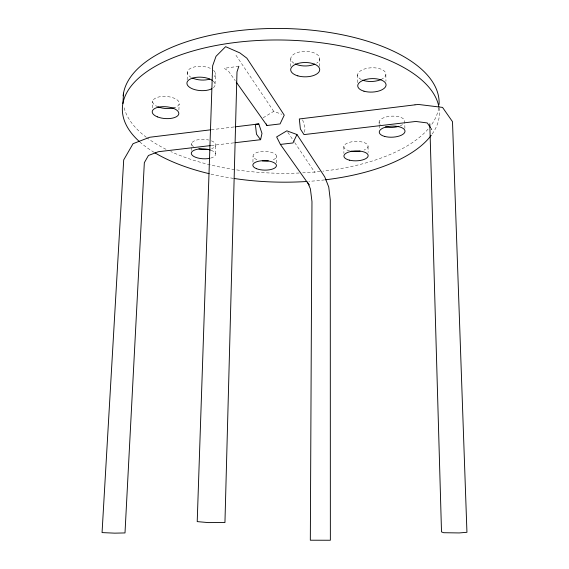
<?xml version="1.0" encoding="UTF-8"?>
<svg xmlns="http://www.w3.org/2000/svg" width="569" height="569" viewBox="0 0 569 569"><rect width="100%" height="100%" fill="white"/><g stroke="black" fill="none" stroke-linecap="round" stroke-linejoin="round"><path stroke-width="0.43" stroke-dasharray="2.85 2.13" d="M319.735 66.331L319.757 58.714M290.709 66.452L290.795 58.842M276.463 162.933L276.562 156.247M252.928 162.115L253.056 156.269M215.068 83.949L215.423 73.23M215.487 153.865L215.793 144.462M191.504 150.479L191.781 143.182M187.151 79.816L187.486 71.559M178.901 110.016L179.15 104.099M152.442 107.811L152.784 101.019M304.429 132.214L305.148 128.238L302.537 119.426M263.134 117.762L273.739 111.375L281.819 114.277M238.838 66.253L224.214 68.308L228.582 71.253L235.239 80.656M211.284 129.753L235.125 126.816M211.199 145.515L234.129 142.819M430.975 128.359L431.907 129.718L431.117 127.492M235.979 55.264L273.739 111.375M287.814 132.293L294.251 141.859M294.742 142.591L315.034 172.741M404.893 128.409L404.751 121.823A12.859 5.64 -2.5 0 0 389.594 116.325A12.859 5.64 -2.5 0 0 380.426 124.689M385.853 74.66L385.96 81.275M379.132 121.88L379.167 124.348M379.182 125.173L379.224 128.466M368.058 146.51L368.122 152.492M357.659 74.774L357.723 83.024M343.861 146.546L343.889 153.381M293.938 63.23A14.481 7.297 -0.1 0 1 295.382 53.358A14.481 7.297 -0.1 0 1 315.027 53.273A14.481 7.297 -0.1 0 1 316.72 63.131M439.048 107.804A158.545 71.082 0.8 0 1 431.814 134.526M324.579 179.896A158.545 71.082 0.8 0 1 308.839 181.362M233.375 178.374A158.545 71.082 0.8 0 1 209.975 173.872M154.142 152.371A158.545 71.082 0.8 0 1 139.981 142.086M438.685 107.961A158.082 72.412 0.8 0 1 430.989 125.443M428.044 129.113A158.082 72.412 0.8 0 1 322.836 171.177M320.198 171.468A158.082 72.412 0.8 0 1 302.694 172.848M299.145 173.019A158.082 72.412 0.8 0 1 170.821 151.582M166.02 149.298A158.082 72.412 0.8 0 1 147.122 137.89M146.418 137.357A158.082 72.412 0.8 0 1 123.743 106.268M361.315 79.568A14.133 6.849 -2.4 0 1 362.339 69.823A14.133 6.849 -2.4 0 1 382.34 69.745A14.133 6.849 -2.4 0 1 381.059 79.496M158.097 106.865A13.315 6.031 4.4 0 1 156.084 97.847A13.315 6.031 4.4 0 1 175.714 98.963A13.315 6.031 4.4 0 1 174.1 107.769M211.127 150.308A12.141 4.965 2.9 0 1 210.48 158.154M211.44 140.842A12.105 5.057 2.9 0 1 211.611 148.601M193.446 146.638A12.105 5.057 2.9 0 1 194.676 140.692A12.105 5.057 2.9 0 1 208.738 140.024M349.53 150.877A12.113 5.057 -1.3 0 1 346.343 143.58A12.113 5.057 -1.3 0 1 364.167 142.591A12.113 5.057 -1.3 0 1 364.082 150.067M402.475 124.639A12.859 5.64 -2.5 0 1 400.227 125.799M213.183 81.075A14.133 6.714 3.5 0 1 212.642 88.266M213.546 70.307A14.09 6.835 3.6 0 1 214.207 76.659M191.326 77.484A14.09 6.835 3.6 0 1 191.063 68.06A14.09 6.835 3.6 0 1 210.352 68.337M256.939 159.654A11.771 4.822 1.2 0 1 256.569 152.613A11.771 4.822 1.2 0 1 273.71 153.21A11.771 4.822 1.2 0 1 271.918 160.173"/><path stroke-width="0.85" d="M122.904 103.544L123.516 93.224M260.588 139.704L261.989 133.388L258.81 123.942L255.367 124.341L256.484 134.199L260.588 139.704L235.011 142.712M238.838 66.253L236.996 71.922L224.947 522.541L208.389 522.598L197.215 521.617L212.65 65.776L216.014 56.324L225.616 46.672L239.841 52.889L246.875 58.18L284.244 115.144L280.076 123.921L266.996 125.507L236.263 82.107M296.961 134.526L292.978 142.961L280.389 144.419L276.634 136.923L286.826 130.827L296.961 134.526L324.743 176.881L328.747 187.045L330.269 199.804L330.361 540.244L310.325 540.216L311.968 201.59L310.404 188.901L307.793 182.699M210.473 129.832L149.725 137.257L133.054 143.687L123.701 159.903L102.057 532.591L114.682 533.153L125.002 532.933L144.334 162.691L148.431 155.486L158.282 151.731L210.317 145.614M235.047 126.851L258.81 123.942M414.901 104.852L299.315 118.964L300.382 128.964L303.995 134.604L415.804 121.46L427.262 122.94L430.513 127.684M415.071 104.81L418.307 104.44L442.547 107.406L452.497 121.674L466.943 532.299L459.176 532.94L443.678 532.712L441.508 531.923L429.801 123.779M280.389 144.419L309.109 184.968L308.37 183.431M266.228 123.957L266.996 125.507M314.792 64.162A14.481 7.297 -0.1 0 1 295.197 63.927M431.274 135.266A158.545 71.082 0.8 0 1 325.461 179.79M307.068 181.475A158.545 71.082 0.8 0 1 234.257 178.502M209.1 173.666A158.545 71.082 0.8 0 1 154.932 152.848M139.369 141.546A158.545 71.082 0.8 0 1 237.849 42.191A158.545 71.082 0.8 0 1 438.898 106.936M123.146 95.827A158.082 72.412 0.8 0 1 286.762 28.571A158.082 72.412 0.8 0 1 439.069 104.497M211.917 88.693A14.133 6.714 3.5 0 1 191.127 88.231A14.133 6.714 3.5 0 1 191.853 78.358A14.133 6.714 3.5 0 1 212.514 80.549M174.1 107.769A13.315 6.031 4.4 0 1 158.097 106.865M209.833 158.303A12.141 4.965 2.9 0 1 194.043 156.582A12.141 4.965 2.9 0 1 194.57 150.052A12.141 4.965 2.9 0 1 210.494 150.081M360.07 151.148A12.113 5.057 -1.3 0 1 350.909 151.162M381.059 79.496A14.133 6.849 -2.4 0 1 362.624 80.144M398.89 126.282A12.859 5.64 -2.5 0 1 385.462 126.887M209.62 79.148A14.09 6.835 3.6 0 1 192.678 78.138M268.326 160.871A11.771 4.822 1.2 0 1 262.309 160.878M208.041 149.341A12.105 5.057 2.9 0 1 198.887 148.85M297.843 75.862A14.531 7.169 -0.1 0 0 319.721 69.717A14.531 7.169 -0.1 0 0 298.028 63.451A14.531 7.169 -0.1 0 0 297.843 75.862M363.961 91.182A14.175 6.728 -2.3 0 0 386.031 85.4A14.175 6.728 -2.3 0 0 365.703 79.496A14.175 6.728 -2.3 0 0 363.961 91.182M157.378 116.858A13.35 5.925 4.3 0 0 178.716 114.241A13.35 5.925 4.3 0 0 160.451 106.858A13.35 5.925 4.3 0 0 157.378 116.858M384.722 136.446A12.895 5.534 -2.4 0 0 404.964 131.702A12.895 5.534 -2.4 0 0 386.707 126.83A12.895 5.534 -2.4 0 0 384.722 136.446M349.409 160.152A12.141 4.965 -1.3 0 0 368.157 155.913A12.141 4.965 -1.3 0 0 350.54 151.546A12.141 4.965 -1.3 0 0 349.409 160.152M256.591 168.716A11.8 4.73 1.2 0 0 276.129 166.667A11.8 4.73 1.2 0 0 261.192 160.814A11.8 4.73 1.2 0 0 256.591 168.716"/></g></svg>
